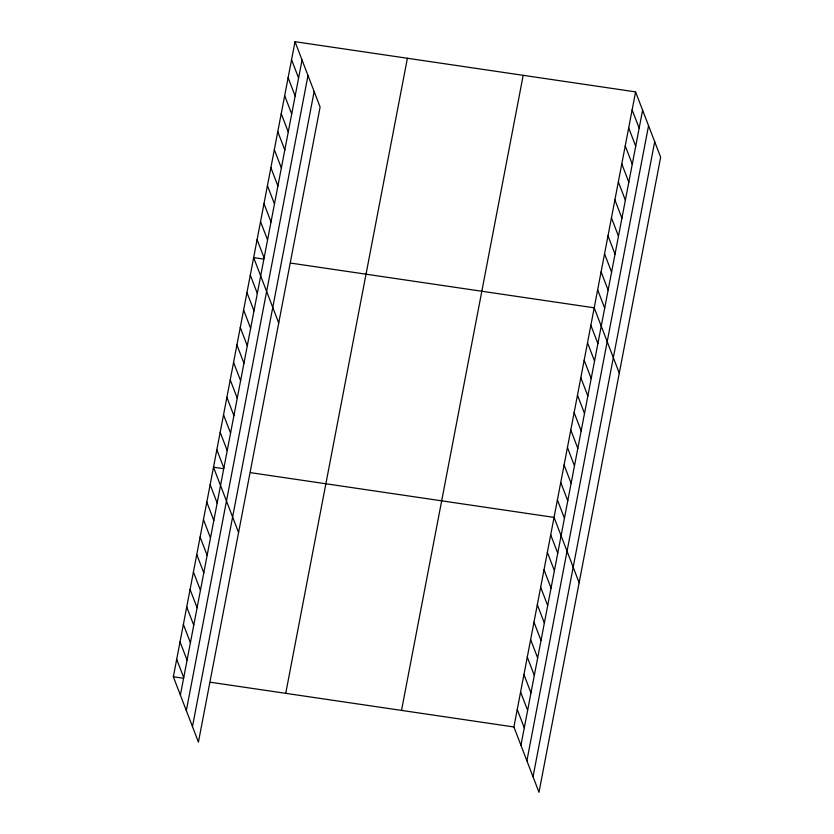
<?xml version="1.0" encoding="UTF-8"?>
<svg xmlns="http://www.w3.org/2000/svg" width="834" height="834" viewBox="0 0 834 834"><rect width="100%" height="100%" fill="white"/><g stroke="black" fill="none" stroke-linecap="round" stroke-linejoin="round"><path stroke-width="1.25" d="M295.017 41.7L320.1 107.033L198.419 742.114L173.347 676.77L295.017 41.7L635.581 91.886L660.653 157.23L538.983 792.3L513.9 726.967L635.581 91.886M180.373 695.087L302.044 60.006M186.326 710.599L307.996 75.529M192.466 726.591L314.137 91.521M285.728 693.335L407.399 58.265M401.519 710.401L523.189 75.331M520.937 745.273L642.607 110.203M526.89 760.796L648.56 125.715M533.03 776.777L654.7 141.707M263.638 259.093L253.651 257.623L278.723 322.966M291.108 263.148L594.204 307.809L619.287 373.152M223.481 468.677L213.494 467.196L238.576 532.54M250.961 472.722L554.057 517.393L579.14 582.726M173.347 676.77L183.334 678.25M210.804 682.295L513.9 726.967M632.13 109.88L639.157 128.196M628.68 127.873L635.706 146.19M625.239 145.867L632.266 164.183M621.789 163.86L628.815 182.177M618.338 181.854L625.364 200.17M614.887 199.847L621.924 218.164M611.447 217.841L618.474 236.158M607.996 235.834L615.023 254.151M604.546 253.828L611.583 272.145M601.106 271.821L608.132 290.138M597.655 289.815L604.681 308.132M590.858 325.281L597.895 343.587M587.511 342.743L594.548 361.049M584.165 360.205L591.202 378.521M580.829 377.677L587.855 395.983M577.482 395.139L584.509 413.445M574.136 412.601L581.162 430.907M570.79 430.063L577.816 448.379M567.443 447.535L574.47 465.841M564.097 464.997L571.123 483.303M560.75 482.459L567.777 500.765M557.404 499.92L564.43 518.237M550.711 534.855L557.737 553.161M547.365 552.316L554.391 570.633M544.018 569.778L551.045 588.095M540.672 587.251L547.698 605.557M537.325 604.713L544.352 623.019M533.979 622.174L541.005 640.491M530.632 639.636L537.659 657.953M527.286 657.109L534.313 675.415M291.566 59.694L298.593 78M523.94 674.57L530.966 692.877M288.116 77.687L295.153 96.004M520.593 692.032L527.63 710.349M284.675 95.681L291.702 113.997M517.247 709.494L524.284 727.811M281.225 113.674L288.251 131.991M277.774 131.668L284.811 149.984M274.334 149.661L281.36 167.978M270.883 167.655L277.91 185.972M267.433 185.648L274.469 203.965M263.992 203.642L271.019 221.959M260.542 221.635L267.568 239.952M257.091 239.629L264.128 257.946M250.304 275.084L257.331 293.401M246.958 292.557L253.984 310.863M243.611 310.019L250.638 328.325M240.265 327.481L247.291 345.797M236.919 344.953L243.945 363.259M233.572 362.415L240.599 380.721M230.226 379.877L237.252 398.183M226.879 397.338L233.906 415.655M223.533 414.811L230.559 433.117M220.186 432.273L227.213 450.579M216.84 449.734L223.866 468.051M210.147 484.669L217.174 502.975M206.801 502.131L213.827 520.437M203.454 519.592L210.481 537.909M200.108 537.054L207.145 555.371M196.761 554.527L203.798 572.833M193.415 571.988L200.452 590.295M190.069 589.45L197.105 607.767M186.722 606.912L193.759 625.229M183.376 624.385L190.413 642.691M180.04 641.846L187.066 660.153M176.693 659.308L183.72 677.625"/></g></svg>
